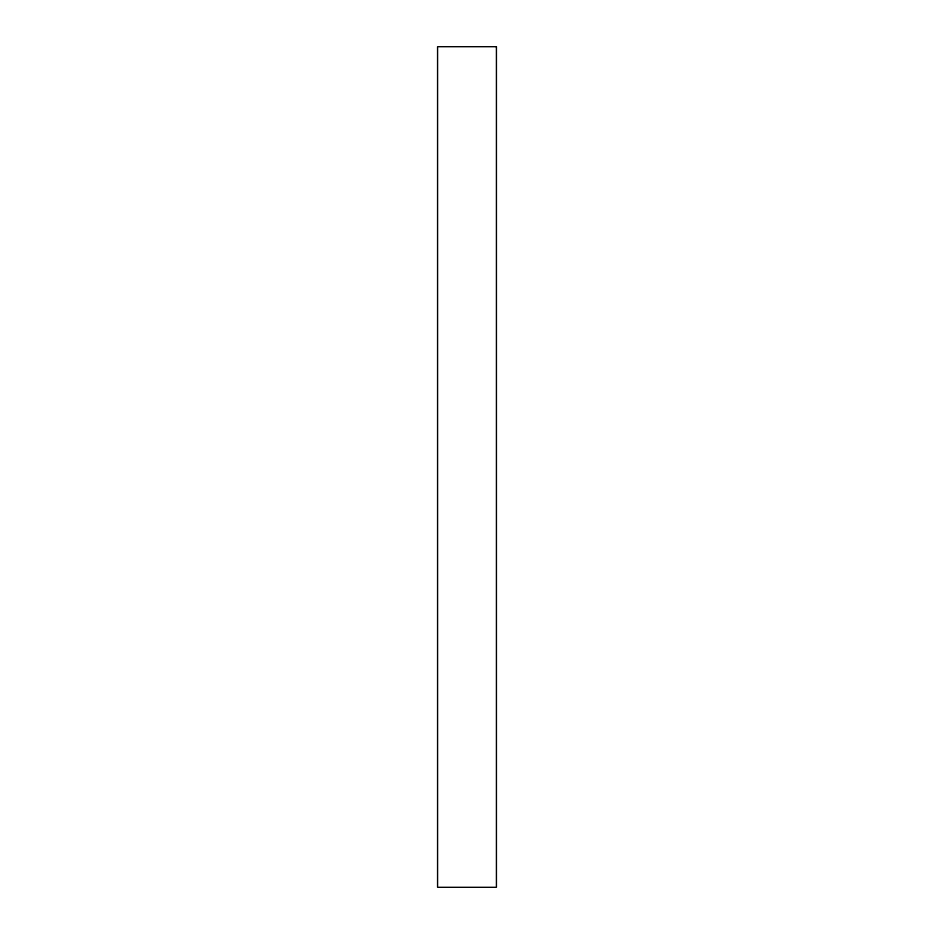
<?xml version="1.0" encoding="UTF-8"?>
<svg xmlns="http://www.w3.org/2000/svg" width="934" height="934" viewBox="0 0 934 934"><rect width="100%" height="100%" fill="white"/><g stroke="black" fill="none" stroke-linecap="round" stroke-linejoin="round"><path stroke-width="1.4" d="M496.421 46.7L437.579 46.7L437.579 887.3L496.421 887.3L496.421 46.7"/></g></svg>
